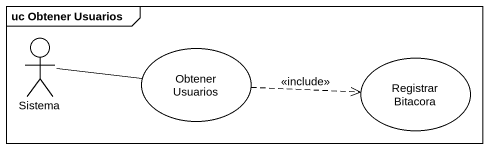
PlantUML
@startuml
mainframe uc Obtener Usuarios
actor Sistema
usecase "Obtener Usuarios" as Obtener_Usuarios
usecase "Registrar Bitacora" as Registrar_Bitacora
Sistema -right- Obtener_Usuarios
Obtener_Usuarios .right.> Registrar_Bitacora : <<include>>
@enduml
